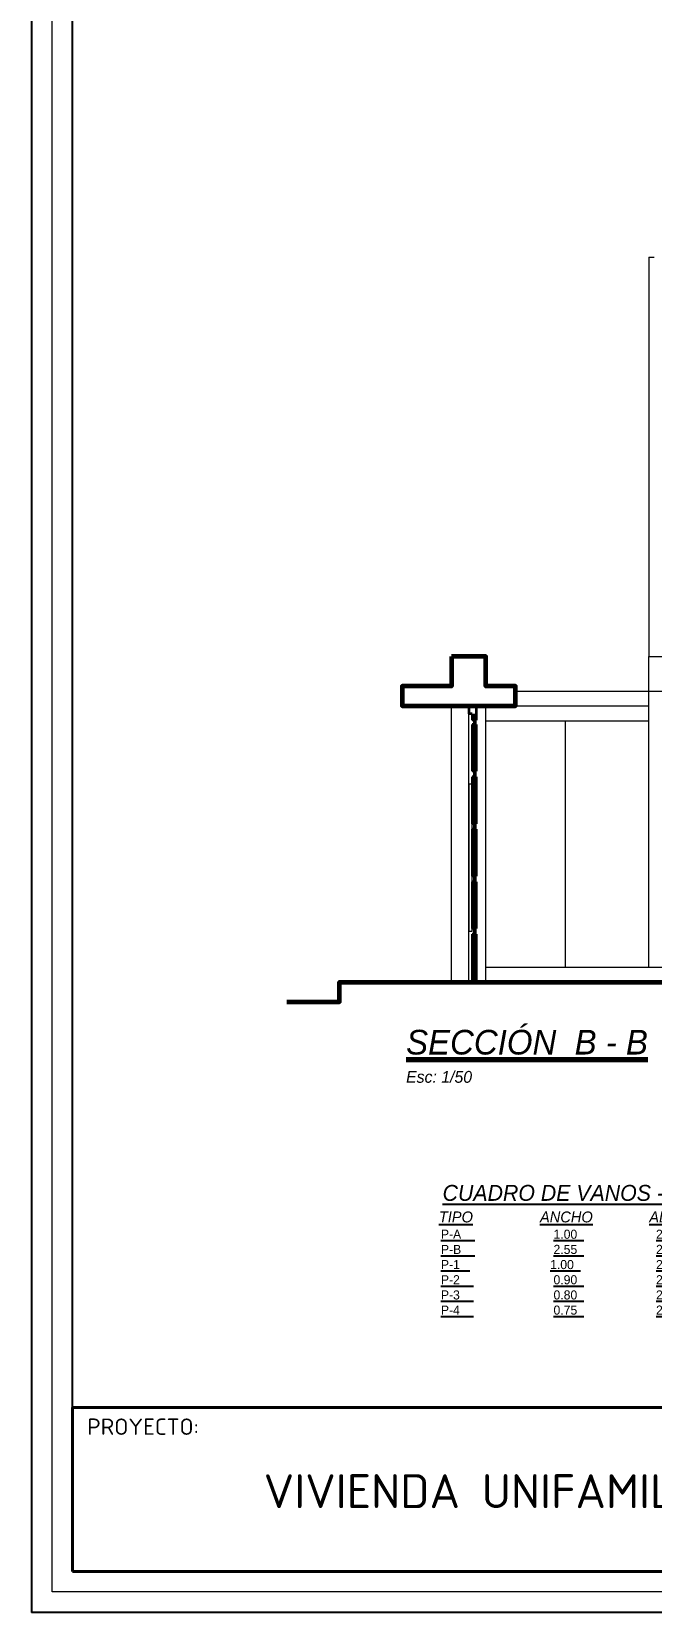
# Model space of a CAD drawing. Header units: millimetres. Extents: x 10612.9 to 10705, y -16533.4 to -16503.9.
# Drawn here: x 10664.32 to 10670.6, y -16533.03 to -16517 of the extents above; entities that cross this region are included whole.
import ezdxf

# ---------------------------------------------------------------- set-up
doc = ezdxf.new("R2010")
doc.units = ezdxf.units.MM
for name, color, linetype, lineweight in [('Nuevo_p2_Pluma_Nº__27', 7, 'Continuous', 35), ('Nuevo_p2_Pluma_Nº__30', 134, 'Continuous', 35), ('P4', 144, 'Continuous', 40), ('P6', 255, 'Continuous', 20), ('Text. titulos .jlay', 10, 'Continuous', 70)]:
    doc.layers.add(name, color=color, linetype=linetype, lineweight=lineweight)
for name, color, linetype, lineweight, true_color in [('Nuevo_p2_Pluma_Nº__29', 7, 'Continuous', 35, 0x3dad99), ('Nuevo_p2_Pluma_Nº__87', 7, 'Continuous', 20, 0x6a6a6a), ('Nuevo_p2_Pluma_Nº__88', 7, 'Continuous', 20, 0xfd4435), ('Nuevo_p2_Pluma_Nº__89', 7, 'Continuous', 20, 0x71cebe)]:
    doc.layers.add(name, color=color, linetype=linetype, lineweight=lineweight, true_color=true_color)
doc.styles.add('CENTURY JOSE TEXT', font='GOTHICI.TTF')
doc.styles.get("Standard").update_dxf_attribs({"font": 'arial.ttf'})

# ---------------------------------------------------------------- blocks, each defined once
blk = doc.blocks.new('HTRHTRHTR')
for p, q in [((3391.88, 437.54), (3391.88, -165.78)), ((3400.57, -157.09), (3400.57, 428.85)), ((3400.57, -122.31), (4235.83, -122.31)), ((4235.83, -157.09), (3400.57, -157.09)), ((3400.57, -157.09), (4235.83, -157.09)), ((4244.53, -165.78), (3391.88, -165.78))]:
    blk.add_line(p, q)
at = {"layer": 'P4', "color": 7}
for p, q in [((3400.57, -122.31), (4235.83, -122.31)), ((3400.57, -122.31), (3400.57, -157.09)), ((4235.83, -157.09), (3400.57, -157.09))]:
    blk.add_line(p, q, dxfattribs=at)
at = {"layer": 'P6', "color": 7}
for p, q in [((3396.22, -161.44), (3396.22, 433.19)), ((4240.18, -161.44), (3396.22, -161.44))]:
    blk.add_line(p, q, dxfattribs=at)
at = {"attachment_point": 1}
for s, width, insert, char_height in [('{\\fISOCPEUR|b0|i0|c0|p34;PROYECTO:}', 4.5892, (3403.69, -124.61), 3.4774), ('{\\fISOCPEUR|b0|i0|c0|p34;VIVIENDA UNIFAMILIAR}', 97.0093, (3441.14, -136.44), 7.2059)]:
    blk.add_mtext_dynamic_manual_height_columns(s, width=width, gutter_width=1.07, heights=[0], dxfattribs=dict(at, insert=insert, char_height=char_height))

msp = doc.modelspace()

# ---------------------------------------------------------------- linework, layer by layer
at = {"lineweight": 60}
msp.add_lwpolyline([(10668.577, -16523.34), (10668.577, -16523.64), (10668.077, -16523.64), (10668.077, -16523.84), (10669.227, -16523.84), (10669.227, -16523.64), (10668.927, -16523.64), (10668.927, -16523.34)], close=True, dxfattribs=at)
for points in [[(10666.908, -16526.84), (10667.442, -16526.84), (10667.442, -16526.64), (10674.027, -16526.64), (10674.027, -16526.49), (10686.577, -16526.49), (10686.577, -16526.64), (10688.427, -16526.64), (10688.427, -16523.69), (10688.577, -16523.69), (10688.577, -16526.64), (10689.383, -16526.64)], [(10666.908, -16526.84), (10667.442, -16526.84), (10667.442, -16526.64), (10674.027, -16526.64), (10674.027, -16526.49), (10686.577, -16526.49), (10686.577, -16526.64), (10688.427, -16526.64), (10688.427, -16523.69), (10688.577, -16523.69), (10688.577, -16526.64), (10689.167, -16526.64)]]:
    msp.add_lwpolyline(points, dxfattribs=at)
at = {"layer": 'Nuevo_p2_Pluma_Nº__27', "color": 7, "linetype": 'Continuous', "lineweight": 35}
for p, q in [((10668.787, -16523.92), (10668.787, -16523.984)), ((10668.827, -16523.984), (10668.787, -16523.984)), ((10668.808, -16523.92), (10668.808, -16526.63)), ((10668.818, -16523.92), (10668.818, -16526.63)), ((10668.827, -16523.92), (10668.827, -16523.984)), ((10668.787, -16524.027), (10668.787, -16524.502)), ((10668.827, -16524.027), (10668.787, -16524.027)), ((10668.827, -16524.027), (10668.827, -16524.502)), ((10668.827, -16524.502), (10668.787, -16524.502)), ((10668.787, -16524.559), (10668.787, -16525.034)), ((10668.827, -16524.559), (10668.787, -16524.559)), ((10668.827, -16524.559), (10668.827, -16525.034)), ((10668.827, -16525.034), (10668.787, -16525.034)), ((10668.787, -16525.091), (10668.787, -16525.566)), ((10668.827, -16525.091), (10668.787, -16525.091)), ((10668.827, -16525.091), (10668.827, -16525.566)), ((10668.827, -16525.566), (10668.787, -16525.566)), ((10668.787, -16525.623), (10668.787, -16526.098)), ((10668.827, -16525.623), (10668.787, -16525.623)), ((10668.827, -16525.623), (10668.827, -16526.098)), ((10668.827, -16526.098), (10668.787, -16526.098)), ((10668.787, -16526.155), (10668.787, -16526.63)), ((10668.827, -16526.155), (10668.787, -16526.155)), ((10668.827, -16526.155), (10668.827, -16526.63)), ((10668.808, -16526.63), (10668.787, -16526.63)), ((10668.827, -16526.63), (10668.818, -16526.63))]:
    msp.add_line(p, q, dxfattribs=at)
at = {"layer": 'Nuevo_p2_Pluma_Nº__29', "color": 135, "linetype": 'Continuous', "lineweight": 35, "true_color": 0x3dad99}
for p, q in [((10668.577, -16526.64), (10667.442, -16526.64)), ((10668.927, -16526.64), (10668.577, -16526.64))]:
    msp.add_line(p, q, dxfattribs=at)
at = {"layer": 'Nuevo_p2_Pluma_Nº__30', "color": 134, "linetype": 'Continuous', "lineweight": 35}
for p, q in [((10668.752, -16523.845), (10668.752, -16523.92)), ((10668.827, -16523.845), (10668.752, -16523.845)), ((10668.787, -16523.92), (10668.752, -16523.92)), ((10668.827, -16523.845), (10668.827, -16523.92))]:
    msp.add_line(p, q, dxfattribs=at)
at = {"layer": 'Nuevo_p2_Pluma_Nº__87', "color": 251, "linetype": 'Continuous', "lineweight": 20, "true_color": 0x6a6a6a}
for p, q in [((10670.577, -16519.29), (10670.632, -16519.29)), ((10670.577, -16519.29), (10670.577, -16523.34)), ((10670.577, -16523.49), (10670.577, -16523.34)), ((10670.577, -16523.34), (10670.727, -16523.34)), ((10669.227, -16523.69), (10670.577, -16523.69)), ((10670.577, -16523.84), (10670.577, -16523.69)), ((10668.577, -16526.63), (10668.577, -16523.99)), ((10668.927, -16526.63), (10668.927, -16523.99)), ((10669.732, -16526.49), (10669.732, -16523.99)), ((10670.577, -16526.49), (10670.577, -16523.99)), ((10668.752, -16526.63), (10668.577, -16526.63)), ((10668.577, -16526.64), (10668.577, -16526.63)), ((10668.748, -16526.63), (10668.748, -16526.64)), ((10668.927, -16526.63), (10668.827, -16526.63)), ((10668.876, -16526.64), (10668.876, -16526.63))]:
    msp.add_line(p, q, dxfattribs=at)
at = {"layer": 'Nuevo_p2_Pluma_Nº__88', "color": 20, "linetype": 'Continuous', "lineweight": 20, "true_color": 0xfd4435}
for p, q in [((10668.286, -16523.852), (10668.286, -16523.84)), ((10668.286, -16523.852), (10668.289, -16523.852)), ((10668.289, -16523.852), (10668.3, -16523.852)), ((10668.3, -16523.852), (10668.316, -16523.852)), ((10668.316, -16523.852), (10668.336, -16523.852)), ((10668.336, -16523.852), (10668.355, -16523.852)), ((10668.355, -16523.852), (10668.371, -16523.852)), ((10668.371, -16523.852), (10668.382, -16523.852)), ((10668.382, -16523.852), (10668.386, -16523.852)), ((10668.386, -16523.852), (10668.386, -16523.84)), ((10668.752, -16526.64), (10668.752, -16523.92)), ((10668.827, -16524.027), (10668.827, -16523.984)), ((10668.757, -16524.628), (10668.759, -16524.628)), ((10668.757, -16526.125), (10668.757, -16524.628)), ((10668.759, -16524.628), (10668.764, -16524.628)), ((10668.764, -16524.628), (10668.772, -16524.628)), ((10668.772, -16524.628), (10668.779, -16524.628)), ((10668.779, -16524.628), (10668.785, -16524.628)), ((10668.785, -16524.628), (10668.787, -16524.628)), ((10668.827, -16524.559), (10668.827, -16524.502)), ((10668.787, -16525.091), (10668.787, -16525.034)), ((10668.827, -16525.091), (10668.827, -16525.034)), ((10668.787, -16525.623), (10668.787, -16525.566)), ((10668.827, -16525.623), (10668.827, -16525.566)), ((10668.757, -16526.125), (10668.759, -16526.125)), ((10668.759, -16526.125), (10668.764, -16526.125)), ((10668.764, -16526.125), (10668.772, -16526.125)), ((10668.772, -16526.125), (10668.779, -16526.125)), ((10668.779, -16526.125), (10668.785, -16526.125)), ((10668.785, -16526.125), (10668.787, -16526.125)), ((10668.787, -16526.125), (10668.787, -16526.098)), ((10668.827, -16526.155), (10668.827, -16526.098)), ((10668.703, -16526.64), (10668.703, -16526.63)), ((10668.723, -16526.64), (10668.723, -16526.63)), ((10668.827, -16526.64), (10668.827, -16526.63))]:
    msp.add_line(p, q, dxfattribs=at)
at = {"layer": 'Nuevo_p2_Pluma_Nº__89', "color": 123, "linetype": 'Continuous', "lineweight": 20, "true_color": 0x71cebe}
for p, q in [((10670.577, -16523.69), (10670.577, -16523.49)), ((10670.577, -16523.69), (10671.577, -16523.69)), ((10668.577, -16523.99), (10668.577, -16523.84)), ((10668.927, -16523.99), (10668.927, -16523.84)), ((10668.927, -16523.99), (10670.577, -16523.99)), ((10669.227, -16523.84), (10670.577, -16523.84)), ((10670.577, -16523.99), (10670.577, -16523.84)), ((10668.927, -16526.49), (10670.577, -16526.49)), ((10670.577, -16526.49), (10670.727, -16526.49))]:
    msp.add_line(p, q, dxfattribs=at)

# ---------------------------------------------------------------- block references
at = {"color": 251, "lineweight": 60, "xscale": 0.04776345228451045, "yscale": 0.04776345228451045, "zscale": 0.04776345228451045}
msp.add_blockref('HTRHTRHTR', (10502.312, -16525.114), dxfattribs=at)

# ---------------------------------------------------------------- texts
at = {"insert": (10668.367, -16530.014), "char_height": 0.276944, "width": 7.40254, "attachment_point": 7, "style": 'CENTURY JOSE TEXT'}
msp.add_mtext('{\\H0.58333x;\\L  CUADRO DE VANOS - PUERTAS^I^I^I   \\H0.85714x;   \\P\\H0.8x;  TIPO^IANCHO^IALTO^IALFEIZER^IAMBIENTE^I^I\\P\\fCentury Gothic|b0|i0|c0|p34;\\H0.83333x;   P-A^I    1.00^I  2.80^I     - - - -^I  INGRESO EXTERIOR PRINCIPAL^I\\P   P-B^I    2.55^I  2.65^I     - - - -^I  COCHERA^I^I\\P   P-1^I   1.00^I  2.10^I     - - - -^I  INGRESO INTERIOR PRINCIPAL^I\\P   P-2^I    0.90^I  2.10^I     - - - -^I  INGRESO DORMITORIOS^I\\P   P-3^I    0.80^I  2.10^I     - - - -^I  BAÑO^I^I\\P   P-4^I    0.75^I  2.10^I     - - - -^I  BAÑO^I^I}', dxfattribs=at)
at = {"layer": 'Text. titulos .jlay', "insert": (10668.117, -16527.663), "char_height": 0.3, "width": 6.02045, "attachment_point": 7, "style": 'CENTURY JOSE TEXT'}
msp.add_mtext('{\\H0.83333x;\\LSECCIÓN  B - B\\P\\H0.48x;\\lEsc: 1/50}', dxfattribs=at)

doc.saveas('drawing.dxf')
